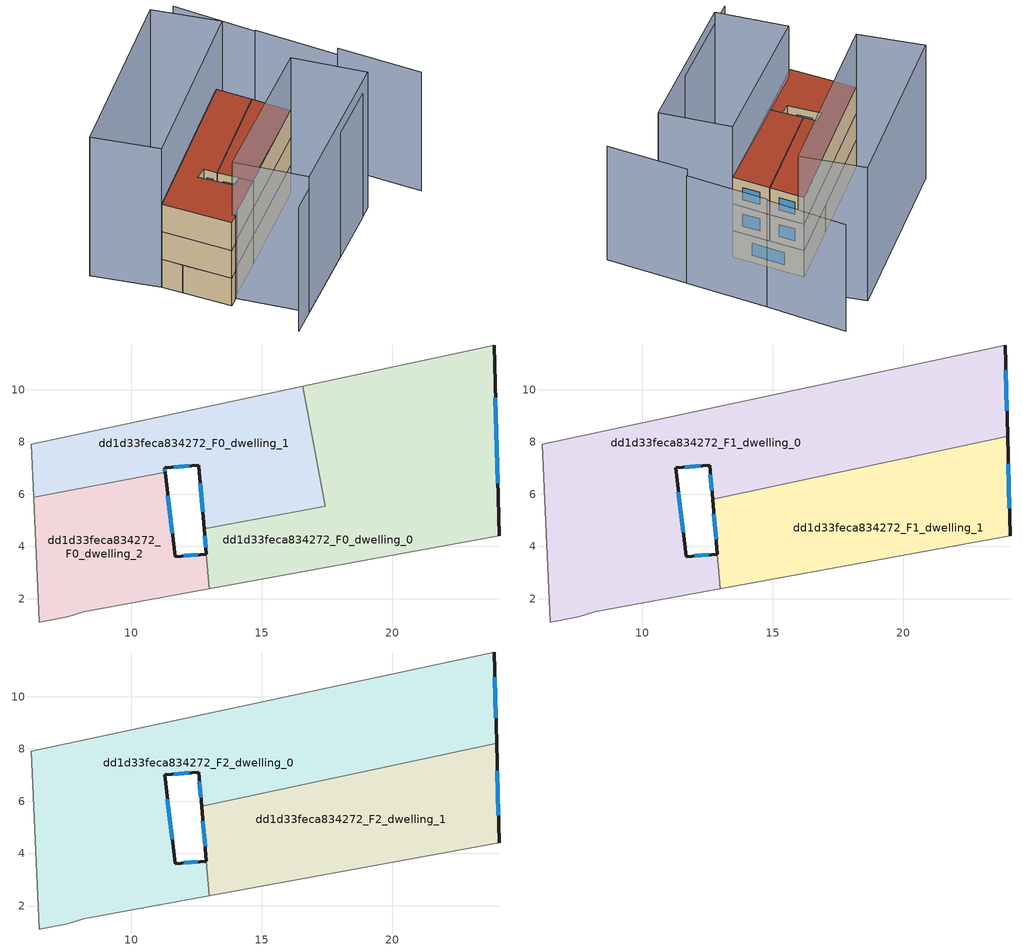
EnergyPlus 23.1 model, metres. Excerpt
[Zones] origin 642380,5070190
dd1d33feca834272_F0_dwelling_0
 floor ground (EU_floor_Construction): 23.89,11.71 24.09,4.41 13,2.39 12.8,4.67 17.43,5.54 16.56,10.14 z0
 wall outside (EU_wall_Construction): 24.09,4.41 23.89,11.71 / 12.8,4.67 12.88,3.71 z0:3
 wall to dd1d33feca834272_F0_dwelling_1 (EU_wall_Construction): 16.56,10.14 17.43,5.54 12.8,4.67 z0:3
 wall adiabatic (EU_wall_Construction): 23.89,11.71 16.56,10.14 / 13,2.39 24.09,4.41 z0:3
 wall to dd1d33feca834272_F0_dwelling_2 (EU_wall_Construction): 12.88,3.71 13,2.39 z0:3
 window (EU_Window_Construction): 24.04,6.42 23.95,9.7 / 12.82,4.41 12.86,3.97 z0.83:2.17
dd1d33feca834272_F0_dwelling_1
 floor ground (EU_floor_Construction): 16.56,10.14 17.43,5.54 12.8,4.67 12.59,7.08 12.58,7.11 11.28,7.01 11.3,6.84 6.27,5.89 6.18,7.92 z0
 wall outside (EU_wall_Construction): 11.3,6.84 11.28,7.01 12.58,7.11 12.59,7.08 12.8,4.67 z0:3
 wall to dd1d33feca834272_F0_dwelling_2 (EU_wall_Construction): 6.27,5.89 11.3,6.84 z0:3
 wall adiabatic (EU_wall_Construction): 16.56,10.14 6.18,7.92 6.27,5.89 z0:3
 window (EU_Window_Construction): 12.65,6.41 12.74,5.33 / 11.64,7.04 12.23,7.08 / 11.3,6.88 11.29,6.96 z0.83:2.17
dd1d33feca834272_F0_dwelling_2
 floor ground (EU_floor_Construction): 11.3,6.84 11.68,3.61 12.88,3.71 13,2.39 8.18,1.51 7.58,1.31 6.48,1.11 6.27,5.89 z0
 wall outside (EU_wall_Construction): 12.88,3.71 11.68,3.61 11.3,6.84 z0:3
 wall adiabatic (EU_wall_Construction): 6.27,5.89 6.48,1.11 7.58,1.31 8.18,1.51 12.99,2.39 z0:3
 window (EU_Window_Construction): 11.58,4.5 11.41,5.95 / 12.55,3.68 12.01,3.64 z0.83:2.17
dd1d33feca834272_F1_dwelling_0
 floor to dd1d33feca834272_F0_dwelling_1 (EU_floor_Construction): 16.56,10.14 17.2,6.77 12.7,5.8 12.58,7.11 11.28,7.01 11.3,6.84 6.27,5.89 6.18,7.92 z3
 floor to dd1d33feca834272_F0_dwelling_2 (EU_floor_Construction): 11.3,6.84 11.68,3.61 12.88,3.71 12.94,3.05 12.99,2.39 8.18,1.51 7.58,1.31 6.48,1.11 6.27,5.89 z3
 floor to dd1d33feca834272_F0_dwelling_0 (EU_floor_Construction): 23.89,11.71 23.99,8.23 17.2,6.77 16.56,10.14 z3
 wall outside (EU_wall_Construction): 23.99,8.23 23.89,11.71 / 12.88,3.71 11.68,3.61 11.28,7.01 12.58,7.11 12.7,5.8 z3:6
 wall adiabatic (EU_wall_Construction): 23.89,11.71 6.18,7.92 6.48,1.11 7.58,1.31 8.18,1.51 12.99,2.39 z3:6
 wall to dd1d33feca834272_F1_dwelling_1 (EU_wall_Construction): 12.7,5.8 23.99,8.23 / 13,2.39 12.88,3.71 z3:6
 window (EU_Window_Construction): 23.96,9.19 23.92,10.75 / 12.62,6.75 12.67,6.16 / 11.64,7.04 12.23,7.08 / 11.57,4.55 11.39,6.08 / 12.55,3.68 12.01,3.64 z3.83:5.17
dd1d33feca834272_F1_dwelling_1
 floor to dd1d33feca834272_F0_dwelling_0 (EU_floor_Construction): 23.99,8.23 24.09,4.41 13,2.39 12.8,4.67 17.43,5.54 17.2,6.77 z3
 floor to dd1d33feca834272_F0_dwelling_1 (EU_floor_Construction): 17.2,6.77 17.43,5.54 12.8,4.67 12.7,5.8 z3
 wall outside (EU_wall_Construction): 24.09,4.41 23.99,8.23 / 12.7,5.8 12.88,3.71 z3:6
 wall adiabatic (EU_wall_Construction): 13,2.39 24.09,4.41 z3:6
 window (EU_Window_Construction): 24.06,5.46 24.02,7.18 / 12.75,5.23 12.83,4.29 z3.83:5.17
dd1d33feca834272_F2_dwelling_0
 floor to dd1d33feca834272_F1_dwelling_0 (EU_floor_Construction): 23.89,11.71 23.99,8.23 12.7,5.8 12.58,7.11 11.28,7.01 11.68,3.61 12.88,3.71 13,2.39 8.18,1.51 7.58,1.31 6.48,1.11 6.18,7.92 z6
 wall outside (EU_wall_Construction): 23.99,8.23 23.89,11.71 / 12.88,3.71 11.68,3.61 11.28,7.01 12.58,7.11 12.7,5.8 z6:9
 wall adiabatic (EU_wall_Construction): 23.89,11.71 6.18,7.92 6.48,1.11 7.58,1.31 8.18,1.51 12.99,2.39 z6:9
 wall to dd1d33feca834272_F2_dwelling_1 (EU_wall_Construction): 12.7,5.8 23.99,8.23 / 13,2.39 12.88,3.71 z6:9
 window (EU_Window_Construction): 23.96,9.19 23.92,10.75 / 12.62,6.75 12.67,6.16 / 11.64,7.04 12.23,7.08 / 11.57,4.55 11.39,6.08 / 12.55,3.68 12.01,3.64 z6.83:8.17
 roof outside (EU_roof_Construction): 23.99,8.23 23.89,11.71 6.18,7.92 6.48,1.11 7.58,1.31 8.18,1.51 12.99,2.39 12.88,3.71 11.68,3.61 11.28,7.01 12.58,7.11 12.7,5.8 z9
dd1d33feca834272_F2_dwelling_1
 floor to dd1d33feca834272_F1_dwelling_1 (EU_floor_Construction): 23.99,8.23 24.09,4.41 13,2.39 12.7,5.8 z6
 wall outside (EU_wall_Construction): 24.09,4.41 23.99,8.23 / 12.7,5.8 12.88,3.71 z6:9
 wall adiabatic (EU_wall_Construction): 13,2.39 24.09,4.41 z6:9
 window (EU_Window_Construction): 24.06,5.46 24.02,7.18 / 12.75,5.23 12.83,4.29 z6.83:8.17
 roof outside (EU_roof_Construction): 24.09,4.41 23.99,8.23 12.7,5.8 13,2.39 z9
shading: 5.83,-5.89 23.79,-2.9 z0:13.4; 29.79,-5.61 29.64,2.62 z0:12.8; 25.27,-2.65 8.78,-5.4 / 8.78,-5.4 7.6,1.66 / 7.6,1.66 24.09,4.41 / 24.09,4.41 25.27,-2.65 z0:14.7; 29.7,2.58 29.6,10.81 z0:12.1; 25.84,12.13 6.18,7.92 / 6.18,7.92 4.79,14.38 / 4.79,14.38 24.46,18.6 / 24.46,18.6 25.84,12.13 z0:15; 29.6,10.81 29.66,19.02 z0:12
[Building]
EU S2 Campaign: North Axis=0; Terrain=City; Solar Distribution=FullExterior
[Site:Location]
Lyon-Bron: Latitude=45.75; Longitude=5; Time Zone=1; Elevation=198
[SizingPeriod:WeatherFileDays]
AnnualSizingPeriod: Begin Month=1; Begin Day of Month=1; End Month=12; End Day of Month=31; Day of Week for Start Day=Monday; Use Weather File Daylight Saving Period=No; Use Weather File Rain and Snow Indicators=No
[MATERIAL]
EU_InternalMass_Material: Roughness=MediumRough; Thickness=0.1; Conductivity=1; Density=1800; Specific Heat=900; Thermal Absorptance=0.9; Solar Absorptance=0.7; Visible Absorptance=0.7
[MATERIAL:NOMASS] Roughness=MediumRough; Thermal Absorptance=0.9; Solar Absorptance=0.7; Visible Absorptance=0.7
Name | Thermal Resistance
EU_wall_NoMass | 0.87146
EU_roof_NoMass | 0.842276
EU_floor_NoMass | 0.496999
[WINDOWMATERIAL:SIMPLEGLAZINGSYSTEM]
EU_Window_SimpleGlazing: UFactor=2.2525; Solar Heat Gain Coefficient=0.76; Visible Transmittance=0.76
[CONSTRUCTION]
EU_wall_Construction: EU_wall_NoMass
EU_roof_Construction: EU_roof_NoMass
EU_floor_Construction: EU_floor_NoMass
EU_Window_Construction: EU_Window_SimpleGlazing
EU_InternalMass_Construction: EU_InternalMass_Material
[ZONE] Type=1; Multiplier=1; Ceiling Height=autocalculate; Floor Area=autocalculate; Part of Total Floor Area=Yes
Name | Volume
dd1d33feca834272_F0_dwelling_0 | 180.473
dd1d33feca834272_F1_dwelling_0; dd1d33feca834272_F2_dwelling_0 | 238.862
dd1d33feca834272_F0_dwelling_1 | 101.77
dd1d33feca834272_F1_dwelling_1; dd1d33feca834272_F2_dwelling_1 | 122.77
dd1d33feca834272_F0_dwelling_2 | 79.407
[INTERNALMASS] Construction=EU_InternalMass_Construction
Name | Zone or ZoneList | Surface Area
dd1d33feca834272_F0_dwelling_0_EU_InternalMass | dd1d33feca834272_F0_dwelling_0 | 60.1556
dd1d33feca834272_F0_dwelling_1_EU_InternalMass | dd1d33feca834272_F0_dwelling_1 | 33.9239
dd1d33feca834272_F0_dwelling_2_EU_InternalMass | dd1d33feca834272_F0_dwelling_2 | 26.4721
dd1d33feca834272_F1_dwelling_0_EU_InternalMass | dd1d33feca834272_F1_dwelling_0 | 79.6264
dd1d33feca834272_F1_dwelling_1_EU_InternalMass | dd1d33feca834272_F1_dwelling_1 | 40.9207
dd1d33feca834272_F2_dwelling_0_EU_InternalMass | dd1d33feca834272_F2_dwelling_0 | 79.6264
dd1d33feca834272_F2_dwelling_1_EU_InternalMass | dd1d33feca834272_F2_dwelling_1 | 40.9207
[OTHEREQUIPMENT] Fuel Type=Electricity; Design Level Calculation Method=Watts/Area; Power per Zone Floor Area=1; Fraction Latent=0; Fraction Radiant=0; Fraction Lost=0; Carbon Dioxide Generation Rate=0; EndUse Subcategory=EU_Step8_InternalGains
Name | Zone or ZoneList or Space or SpaceList | Schedule
EU_Step8_InternalGain_dd1d33feca834272_F0_dwelling_0_f000 | dd1d33feca834272_F0_dwelling_0 | EU_Step8_GainSchedule_dd1d33feca834272_F0_dwelling_0_f000
EU_Step8_InternalGain_dd1d33feca834272_F0_dwelling_1_f000 | dd1d33feca834272_F0_dwelling_1 | EU_Step8_GainSchedule_dd1d33feca834272_F0_dwelling_1_f000
EU_Step8_InternalGain_dd1d33feca834272_F0_dwelling_2_f000 | dd1d33feca834272_F0_dwelling_2 | EU_Step8_GainSchedule_dd1d33feca834272_F0_dwelling_2_f000
EU_Step8_InternalGain_dd1d33feca834272_F1_dwelling_0_f000 | dd1d33feca834272_F1_dwelling_0 | EU_Step8_GainSchedule_dd1d33feca834272_F1_dwelling_0_f000
EU_Step8_InternalGain_dd1d33feca834272_F1_dwelling_1_f000 | dd1d33feca834272_F1_dwelling_1 | EU_Step8_GainSchedule_dd1d33feca834272_F1_dwelling_1_f000
EU_Step8_InternalGain_dd1d33feca834272_F2_dwelling_0_f000 | dd1d33feca834272_F2_dwelling_0 | EU_Step8_GainSchedule_dd1d33feca834272_F2_dwelling_0_f000
EU_Step8_InternalGain_dd1d33feca834272_F2_dwelling_1_f000 | dd1d33feca834272_F2_dwelling_1 | EU_Step8_GainSchedule_dd1d33feca834272_F2_dwelling_1_f000
[ZONEVENTILATION:DESIGNFLOWRATE] Schedule=EU_AlwaysOn; Design Flow Rate Calculation Method=AirChanges/Hour; Air Changes per Hour=0.425; Ventilation Type=Natural; Fan Pressure Rise=0; Fan Total Efficiency=1; Constant Term Coefficient=1; Temperature Term Coefficient=0; Velocity Term Coefficient=0; Velocity Squared Term Coefficient=0; Minimum Indoor Temperature=-100; Maximum Indoor Temperature=100; Delta Temperature=-100; Minimum Outdoor Temperature=-100; Maximum Outdoor Temperature=100; Maximum Wind Speed=40
Name | Zone or ZoneList or Space or SpaceList
EU_ConstantAir_dd1d33feca834272_F0_dwelling_0 | dd1d33feca834272_F0_dwelling_0
EU_ConstantAir_dd1d33feca834272_F0_dwelling_1 | dd1d33feca834272_F0_dwelling_1
EU_ConstantAir_dd1d33feca834272_F0_dwelling_2 | dd1d33feca834272_F0_dwelling_2
EU_ConstantAir_dd1d33feca834272_F1_dwelling_0 | dd1d33feca834272_F1_dwelling_0
EU_ConstantAir_dd1d33feca834272_F1_dwelling_1 | dd1d33feca834272_F1_dwelling_1
EU_ConstantAir_dd1d33feca834272_F2_dwelling_0 | dd1d33feca834272_F2_dwelling_0
EU_ConstantAir_dd1d33feca834272_F2_dwelling_1 | dd1d33feca834272_F2_dwelling_1
[HVACTEMPLATE:THERMOSTAT] Constant Heating Setpoint=20; Constant Cooling Setpoint=50
EU_HeatOnly_dd1d33feca834272_F0_dwelling_0; EU_HeatOnly_dd1d33feca834272_F0_dwelling_1; EU_HeatOnly_dd1d33feca834272_F0_dwelling_2; EU_HeatOnly_dd1d33feca834272_F1_dwelling_0; EU_HeatOnly_dd1d33feca834272_F1_dwelling_1; EU_HeatOnly_dd1d33feca834272_F2_dwelling_0; EU_HeatOnly_dd1d33feca834272_F2_dwelling_1
[HVACTEMPLATE:ZONE:IDEALLOADSAIRSYSTEM] System Availability Schedule=EU_AlwaysOn; Maximum Heating Supply Air Temperature=50; Minimum Cooling Supply Air Temperature=13; Maximum Heating Supply Air Humidity Ratio=0.0156; Minimum Cooling Supply Air Humidity Ratio=0.0077; Heating Limit=NoLimit; Cooling Limit=NoLimit; Heating Availability Schedule=EU_AlwaysOn; Cooling Availability Schedule=EU_CoolingOff; Dehumidification Control Type=ConstantSensibleHeatRatio; Cooling Sensible Heat Ratio=0.7; Dehumidification Setpoint=60; Humidification Control Type=None; Humidification Setpoint=30; Outdoor Air Method=None; Outdoor Air Flow Rate per Person=0.00944; Outdoor Air Flow Rate per Zone Floor Area=0; Outdoor Air Flow Rate per Zone=0; Demand Controlled Ventilation Type=None; Outdoor Air Economizer Type=NoEconomizer; Heat Recovery Type=None; Sensible Heat Recovery Effectiveness=0.7; Latent Heat Recovery Effectiveness=0.65
Name | Template Thermostat
dd1d33feca834272_F0_dwelling_0 | EU_HeatOnly_dd1d33feca834272_F0_dwelling_0
dd1d33feca834272_F0_dwelling_1 | EU_HeatOnly_dd1d33feca834272_F0_dwelling_1
dd1d33feca834272_F0_dwelling_2 | EU_HeatOnly_dd1d33feca834272_F0_dwelling_2
dd1d33feca834272_F1_dwelling_0 | EU_HeatOnly_dd1d33feca834272_F1_dwelling_0
dd1d33feca834272_F1_dwelling_1 | EU_HeatOnly_dd1d33feca834272_F1_dwelling_1
dd1d33feca834272_F2_dwelling_0 | EU_HeatOnly_dd1d33feca834272_F2_dwelling_0
dd1d33feca834272_F2_dwelling_1 | EU_HeatOnly_dd1d33feca834272_F2_dwelling_1
[SIZING:ZONE] Zone Cooling Design Supply Air Temperature Input Method=SupplyAirTemperature; Zone Cooling Design Supply Air Temperature=13; Zone Heating Design Supply Air Temperature Input Method=SupplyAirTemperature; Zone Heating Design Supply Air Temperature=50; Zone Cooling Design Supply Air Humidity Ratio=0.008; Zone Heating Design Supply Air Humidity Ratio=0.008; Cooling Design Air Flow Method=DesignDay; Cooling Design Air Flow Rate=0; Cooling Minimum Air Flow per Zone Floor Area=0.000762; Cooling Minimum Air Flow=0; Cooling Minimum Air Flow Fraction=0.2; Heating Design Air Flow Method=DesignDay; Heating Design Air Flow Rate=0; Heating Maximum Air Flow per Zone Floor Area=0.002032; Heating Maximum Air Flow=0.141576; Heating Maximum Air Flow Fraction=0.3; Account for Dedicated Outdoor Air System=No; Dedicated Outdoor Air System Control Strategy=NeutralSupplyAir; Dedicated Outdoor Air Low Setpoint Temperature for Design=autosize; Dedicated Outdoor Air High Setpoint Temperature for Design=autosize; Zone Load Sizing Method=Sensible Load Only No Latent Load; Zone Latent Cooling Design Supply Air Humidity Ratio Input Method=HumidityRatioDifference; Zone Cooling Design Supply Air Humidity Ratio Difference=0.005; Zone Latent Heating Design Supply Air Humidity Ratio Input Method=HumidityRatioDifference; Zone Humidification Design Supply Air Humidity Ratio Difference=0.005
dd1d33feca834272_F0_dwelling_0; dd1d33feca834272_F0_dwelling_1; dd1d33feca834272_F0_dwelling_2; dd1d33feca834272_F1_dwelling_0; dd1d33feca834272_F1_dwelling_1; dd1d33feca834272_F2_dwelling_0; dd1d33feca834272_F2_dwelling_1
[SCHEDULE:CONSTANT]
Name | Hourly Value
EU_AlwaysOn | 1
EU_CoolingOff | 0
[SCHEDULE:FILE] Column Number=1; Rows to Skip at Top=0; Number of Hours of Data=8760; Column Separator=Comma; Interpolate to Timestep=No; Minutes per Item=60; Adjust Schedule for Daylight Savings=Yes
Name | File
EU_Step8_GainSchedule_dd1d33feca834272_F0_dwelling_0_f000 | ../../schedules/dd1d33feca834272/dd1d33feca834272_F0_dwelling_0_f000_gain.csv
EU_Step8_GainSchedule_dd1d33feca834272_F0_dwelling_1_f000 | ../../schedules/dd1d33feca834272/dd1d33feca834272_F0_dwelling_1_f000_gain.csv
EU_Step8_GainSchedule_dd1d33feca834272_F0_dwelling_2_f000 | ../../schedules/dd1d33feca834272/dd1d33feca834272_F0_dwelling_2_f000_gain.csv
EU_Step8_GainSchedule_dd1d33feca834272_F1_dwelling_0_f000 | ../../schedules/dd1d33feca834272/dd1d33feca834272_F1_dwelling_0_f000_gain.csv
EU_Step8_GainSchedule_dd1d33feca834272_F1_dwelling_1_f000 | ../../schedules/dd1d33feca834272/dd1d33feca834272_F1_dwelling_1_f000_gain.csv
EU_Step8_GainSchedule_dd1d33feca834272_F2_dwelling_0_f000 | ../../schedules/dd1d33feca834272/dd1d33feca834272_F2_dwelling_0_f000_gain.csv
EU_Step8_GainSchedule_dd1d33feca834272_F2_dwelling_1_f000 | ../../schedules/dd1d33feca834272/dd1d33feca834272_F2_dwelling_1_f000_gain.csv
